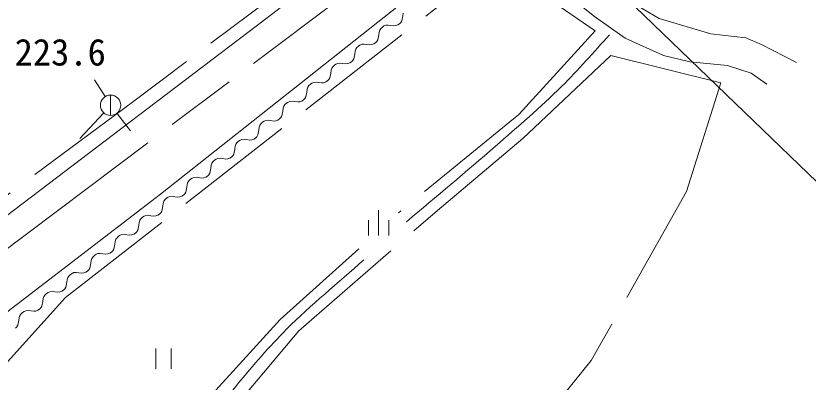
# Model space of a CAD drawing. Units: millimetres, scale not verified. Extents: x 40000 to 680000, y 20000 to 380000.
# Drawn here: x 213083 to 252086, y 250043 to 268086 of the extents above; entities that cross this region are included whole.
import ezdxf
from ezdxf.enums import TextEntityAlignment as Align

# ---------------------------------------------------------------- set-up
doc = ezdxf.new("R2010")
doc.units = ezdxf.units.MM
doc.header["$LTSCALE"] = 1000
doc.linetypes.add('CHAIN', pattern=[18.5, 12, -1.5, 3.5, -1.5])
doc.linetypes.add('DASHED', pattern=[7.5, 6, -1.5])
for name, color, linetype, lineweight in [('M-BGD', 7, 'Continuous', 13), ('M-BGD-EXST', 7, 'Continuous', 13), ('M-BMK', 2, 'CHAIN', 13), ('M-STR-HTXT', 7, 'Continuous', 13)]:
    doc.layers.add(name, color=color, linetype=linetype, lineweight=lineweight)
doc.styles.add('ＭＳ ゴシック', font='')
doc.styles.get('ＭＳ ゴシック').set_extended_font_data('MS Gothic')

msp = doc.modelspace()

# ---------------------------------------------------------------- linework, layer by layer
at = {"layer": 'M-BGD'}
for p, q in [((234733, 275195), (225395, 267939)), ((220207, 259309), (235920, 271762)), ((238623, 270423), (241576, 268050)), ((244747, 267956), (242600, 269258)), ((232087, 267840), (232136, 268082)), ((232136, 268082), (232146, 268220)), ((241576, 268050), (243075, 266979)), ((247291, 267203), (244747, 267956)), ((225395, 267939), (218708, 262870)), ((231126, 267536), (231206, 267587)), ((231206, 267587), (231299, 267621)), ((231299, 267621), (231408, 267634)), ((231408, 267634), (231545, 267613)), ((231545, 267613), (231682, 267592)), ((231682, 267592), (231792, 267606)), ((231792, 267606), (231885, 267640)), ((231885, 267640), (231965, 267691)), ((231965, 267691), (232033, 267757)), ((232033, 267757), (232087, 267840)), ((230955, 267145), (230965, 267283)), ((230965, 267283), (231003, 267387)), ((231003, 267387), (231058, 267469)), ((231058, 267469), (231126, 267536)), ((249013, 267006), (247291, 267203)), ((230784, 266754), (230851, 266820)), ((230851, 266820), (230906, 266903)), ((230906, 266903), (230955, 267145)), ((243075, 266979), (244968, 266131)), ((249784, 266672), (249013, 267006)), ((229784, 266346), (229822, 266449)), ((229822, 266449), (229877, 266532)), ((229877, 266532), (229945, 266598)), ((229945, 266598), (230024, 266649)), ((230024, 266649), (230117, 266684)), ((230117, 266684), (230227, 266697)), ((230227, 266697), (230364, 266676)), ((230364, 266676), (230501, 266655)), ((230501, 266655), (230611, 266668)), ((230611, 266668), (230704, 266703)), ((230704, 266703), (230784, 266754)), ((251505, 265789), (249784, 266672)), ((229725, 265966), (229774, 266207)), ((229774, 266207), (229784, 266346)), ((244968, 266131), (246261, 265823)), ((228696, 265595), (228763, 265661)), ((228763, 265661), (228843, 265712)), ((228843, 265712), (228936, 265746)), ((228936, 265746), (229046, 265760)), ((229046, 265760), (229183, 265739)), ((229183, 265739), (229320, 265718)), ((229320, 265718), (229430, 265731)), ((229430, 265731), (229523, 265766)), ((229523, 265766), (229603, 265817)), ((229603, 265817), (229670, 265883)), ((229670, 265883), (229725, 265966)), ((246261, 265823), (248111, 265643)), ((248111, 265643), (249276, 265266)), ((228544, 265028), (228592, 265270)), ((228592, 265270), (228603, 265409)), ((228603, 265409), (228641, 265512)), ((228641, 265512), (228696, 265595)), ((249276, 265266), (250056, 264726)), ((228341, 264828), (228421, 264879)), ((228421, 264879), (228489, 264946)), ((228489, 264946), (228544, 265028)), ((227411, 264333), (227422, 264471)), ((227422, 264471), (227460, 264575)), ((227460, 264575), (227514, 264658)), ((227514, 264658), (227582, 264724)), ((227582, 264724), (227662, 264775)), ((227662, 264775), (227755, 264809)), ((227755, 264809), (227865, 264823)), ((227865, 264823), (228002, 264802)), ((228002, 264802), (228139, 264781)), ((228139, 264781), (228248, 264794)), ((228248, 264794), (228341, 264828)), ((227308, 264008), (227362, 264091)), ((227362, 264091), (227411, 264333)), ((226279, 263638), (226333, 263721)), ((226333, 263721), (226401, 263787)), ((226401, 263787), (226481, 263838)), ((226481, 263838), (226574, 263872)), ((226574, 263872), (226684, 263886)), ((226684, 263886), (226821, 263865)), ((226821, 263865), (226958, 263843)), ((226958, 263843), (227067, 263857)), ((227067, 263857), (227160, 263891)), ((227160, 263891), (227240, 263942)), ((227240, 263942), (227308, 264008)), ((226181, 263154), (226230, 263396)), ((226230, 263396), (226241, 263534)), ((226241, 263534), (226279, 263638)), ((225220, 262850), (225300, 262901)), ((225300, 262901), (225393, 262935)), ((225393, 262935), (225502, 262948)), ((225502, 262948), (225639, 262927)), ((225639, 262927), (225776, 262906)), ((225776, 262906), (225886, 262920)), ((225886, 262920), (225979, 262954)), ((225979, 262954), (226059, 263005)), ((226059, 263005), (226127, 263071)), ((226127, 263071), (226181, 263154)), ((218708, 262870), (211962, 257744)), ((225049, 262459), (225059, 262597)), ((225059, 262597), (225097, 262701)), ((225097, 262701), (225152, 262783)), ((225152, 262783), (225220, 262850)), ((224878, 262068), (224945, 262134)), ((224945, 262134), (225000, 262217)), ((225000, 262217), (225049, 262459)), ((223878, 261660), (223916, 261763)), ((223916, 261763), (223971, 261846)), ((223971, 261846), (224039, 261913)), ((224039, 261913), (224119, 261963)), ((224119, 261963), (224212, 261998)), ((224212, 261998), (224321, 262011)), ((224321, 262011), (224458, 261990)), ((224458, 261990), (224595, 261969)), ((224595, 261969), (224705, 261983)), ((224705, 261983), (224798, 262017)), ((224798, 262017), (224878, 262068)), ((223819, 261280), (223868, 261522)), ((223868, 261522), (223878, 261660)), ((222790, 260909), (222857, 260975)), ((222857, 260975), (222937, 261026)), ((222937, 261026), (223030, 261061)), ((223030, 261061), (223140, 261074)), ((223140, 261074), (223277, 261053)), ((223277, 261053), (223414, 261032)), ((223414, 261032), (223524, 261045)), ((223524, 261045), (223617, 261080)), ((223617, 261080), (223697, 261131)), ((223697, 261131), (223764, 261197)), ((223764, 261197), (223819, 261280)), ((222638, 260343), (222686, 260584)), ((222686, 260584), (222697, 260723)), ((222697, 260723), (222735, 260826)), ((222735, 260826), (222790, 260909)), ((222435, 260143), (222515, 260193)), ((222515, 260193), (222583, 260260)), ((222583, 260260), (222638, 260343)), ((221505, 259647), (221516, 259785)), ((221516, 259785), (221554, 259889)), ((221554, 259889), (221608, 259972)), ((221608, 259972), (221676, 260038)), ((221676, 260038), (221756, 260089)), ((221756, 260089), (221849, 260123)), ((221849, 260123), (221959, 260137)), ((221959, 260137), (222096, 260116)), ((222096, 260116), (222233, 260095)), ((222233, 260095), (222342, 260108)), ((222342, 260108), (222435, 260143)), ((221402, 259323), (221457, 259405)), ((221457, 259405), (221505, 259647)), ((210667, 251985), (220207, 259309)), ((220373, 258952), (220427, 259035)), ((220427, 259035), (220495, 259101)), ((220495, 259101), (220575, 259152)), ((220575, 259152), (220668, 259186)), ((220668, 259186), (220778, 259200)), ((220778, 259200), (220915, 259179)), ((220915, 259179), (221052, 259158)), ((221052, 259158), (221161, 259171)), ((221161, 259171), (221254, 259205)), ((221254, 259205), (221334, 259256)), ((221334, 259256), (221402, 259323)), ((220275, 258468), (220324, 258710)), ((220324, 258710), (220335, 258848)), ((220335, 258848), (220373, 258952)), ((219314, 258164), (219394, 258215)), ((219394, 258215), (219487, 258249)), ((219487, 258249), (219596, 258263)), ((219596, 258263), (219733, 258241)), ((219733, 258241), (219870, 258220)), ((219870, 258220), (219980, 258234)), ((219980, 258234), (220073, 258268)), ((220073, 258268), (220153, 258319)), ((220153, 258319), (220221, 258385)), ((220221, 258385), (220275, 258468)), ((219143, 257773), (219153, 257911)), ((219153, 257911), (219192, 258015)), ((219192, 258015), (219246, 258098)), ((219246, 258098), (219314, 258164)), ((218972, 257382), (219040, 257448)), ((219040, 257448), (219094, 257531)), ((219094, 257531), (219143, 257773)), ((217972, 256974), (218010, 257078)), ((218010, 257078), (218065, 257160)), ((218065, 257160), (218133, 257227)), ((218133, 257227), (218213, 257278)), ((218213, 257278), (218306, 257312)), ((218306, 257312), (218415, 257325)), ((218415, 257325), (218552, 257304)), ((218552, 257304), (218689, 257283)), ((218689, 257283), (218799, 257297)), ((218799, 257297), (218892, 257331)), ((218892, 257331), (218972, 257382)), ((217913, 256594), (217962, 256836)), ((217962, 256836), (217972, 256974)), ((216884, 256223), (216951, 256289)), ((216951, 256289), (217031, 256340)), ((217031, 256340), (217124, 256375)), ((217124, 256375), (217234, 256388)), ((217234, 256388), (217371, 256367)), ((217371, 256367), (217508, 256346)), ((217508, 256346), (217618, 256360)), ((217618, 256360), (217711, 256394)), ((217711, 256394), (217791, 256445)), ((217791, 256445), (217858, 256511)), ((217858, 256511), (217913, 256594)), ((216732, 255657), (216780, 255899)), ((216780, 255899), (216791, 256037)), ((216791, 256037), (216829, 256140)), ((216829, 256140), (216884, 256223)), ((216530, 255457), (216609, 255508)), ((216609, 255508), (216677, 255574)), ((216677, 255574), (216732, 255657)), ((215599, 254961), (215610, 255100)), ((215610, 255100), (215648, 255203)), ((215648, 255203), (215703, 255286)), ((215703, 255286), (215770, 255352)), ((215770, 255352), (215850, 255403)), ((215850, 255403), (215943, 255438)), ((215943, 255438), (216053, 255451)), ((216053, 255451), (216190, 255430)), ((216190, 255430), (216327, 255409)), ((216327, 255409), (216436, 255422)), ((216436, 255422), (216530, 255457)), ((215496, 254637), (215551, 254719)), ((215551, 254719), (215599, 254961)), ((214467, 254266), (214521, 254349)), ((214521, 254349), (214589, 254415)), ((214589, 254415), (214669, 254466)), ((214669, 254466), (214762, 254500)), ((214762, 254500), (214872, 254514)), ((214872, 254514), (215009, 254493)), ((215009, 254493), (215146, 254472)), ((215146, 254472), (215255, 254485)), ((215255, 254485), (215348, 254520)), ((215348, 254520), (215428, 254570)), ((215428, 254570), (215496, 254637)), ((214369, 253782), (214418, 254024)), ((214418, 254024), (214429, 254162)), ((214429, 254162), (214467, 254266)), ((213408, 253478), (213488, 253529)), ((213488, 253529), (213581, 253563)), ((213581, 253563), (213690, 253577)), ((213690, 253577), (213827, 253556)), ((213827, 253556), (213965, 253534)), ((213965, 253534), (214074, 253548)), ((214074, 253548), (214167, 253582)), ((214167, 253582), (214247, 253633)), ((214247, 253633), (214315, 253699)), ((214315, 253699), (214369, 253782)), ((213237, 253087), (213247, 253225)), ((213247, 253225), (213286, 253329)), ((213286, 253329), (213340, 253412)), ((213340, 253412), (213408, 253478)), ((213066, 252696), (213134, 252762)), ((213134, 252762), (213188, 252845)), ((213188, 252845), (213237, 253087))]:
    msp.add_line(p, q, dxfattribs=at)
at = {"layer": 'M-BGD', "linetype": 'DASHED'}
for p, q in [((215534, 254220), (236679, 270741)), ((236679, 270741), (241600, 267342)), ((227473, 270338), (218831, 263842)), ((241600, 267342), (237845, 263231)), ((238043, 262038), (242371, 266129)), ((242371, 266129), (247786, 264785)), ((247786, 264785), (246106, 259429)), ((218831, 263842), (210939, 257980)), ((237845, 263231), (231917, 258389)), ((233834, 258501), (238043, 262038)), ((246106, 259429), (241403, 251110)), ((227016, 252572), (233834, 258501)), ((229960, 256611), (226087, 253133)), ((212530, 250880), (215534, 254220)), ((226087, 253133), (222925, 249655)), ((223725, 248659), (227016, 252572)), ((241403, 251110), (233656, 241525))]:
    msp.add_line(p, q, dxfattribs=at)
at = {"layer": 'M-BGD'}
for points, knots in [([(232322, 257946), (233780, 259187), (235256, 260407), (236696, 261669), (237795, 262632), (238911, 263579), (239951, 264605), (240774, 265417), (241524, 266300), (242310, 267148)], [0, 0, 0, 0, 1, 1, 1, 2, 2, 2, 3, 3, 3, 3]), ([(215930, 235164), (217017, 237455), (218048, 239774), (219191, 242038), (220047, 243730), (220871, 245446), (221882, 247050), (222519, 248062), (223249, 249014), (224001, 249943), (224762, 250884), (225561, 251795), (226415, 252652), (227615, 253857), (228946, 254925), (230211, 256061)], [0, 0, 0, 0, 1, 1, 1, 2, 2, 2, 3, 3, 3, 4, 4, 4, 5, 5, 5, 5])]:
    msp.add_open_spline(points, degree=3, knots=knots, dxfattribs=at)
at = {"layer": 'M-BGD-EXST'}
for p, q in [((216962, 264939), (217482, 264106)), ((217747, 264181), (217747, 263181)), ((216237, 262044), (217408, 263314)), ((218053, 263286), (218720, 262425)), ((230937, 258515), (230937, 257265)), ((230437, 258015), (230437, 257265)), ((231437, 258015), (231437, 257265)), ((219980, 251701), (219980, 250701)), ((220730, 251701), (220730, 250701))]:
    msp.add_line(p, q, dxfattribs=at)
msp.add_circle((217747, 263681), 500, dxfattribs=at)
at = {"layer": 'M-BMK'}
msp.add_line((234367, 272947), (211302, 255596), dxfattribs=at)
at = {"layer": 'M-STR-HTXT'}
msp.add_line((262385, 250378), (238789, 273144), dxfattribs=at)

# ---------------------------------------------------------------- texts
at = {"layer": 'M-BGD-EXST', "style": 'ＭＳ ゴシック'}
msp.add_text('223.6', height=1320, dxfattribs=at).set_placement((215270, 266297), align=Align.MIDDLE_CENTER)

doc.saveas('drawing.dxf')
